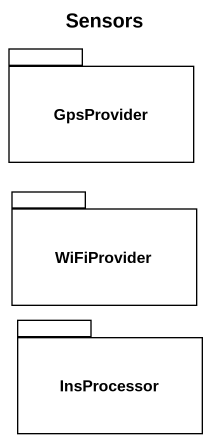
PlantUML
@startuml
title Sensors
package GpsProvider {
}
package WiFiProvider {
}
package InsProcessor {
}
@enduml
